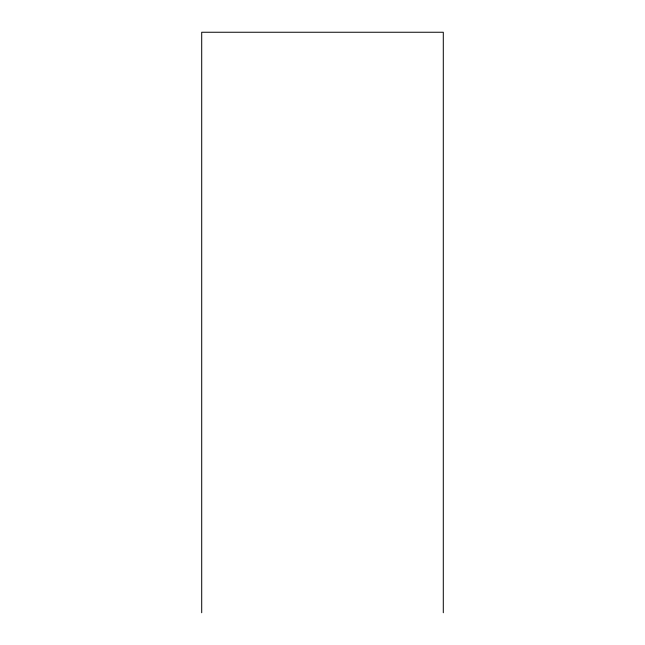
<?xml version="1.0" encoding="UTF-8"?>
<svg xmlns="http://www.w3.org/2000/svg" width="645" height="645" viewBox="0 0 645 645"><rect width="100%" height="100%" fill="white"/><g stroke="black" fill="none" stroke-linecap="round" stroke-linejoin="round"><path stroke-width="0.97" d="M443.292 612.75L443.292 32.25L201.708 32.25L201.708 612.75"/></g></svg>
